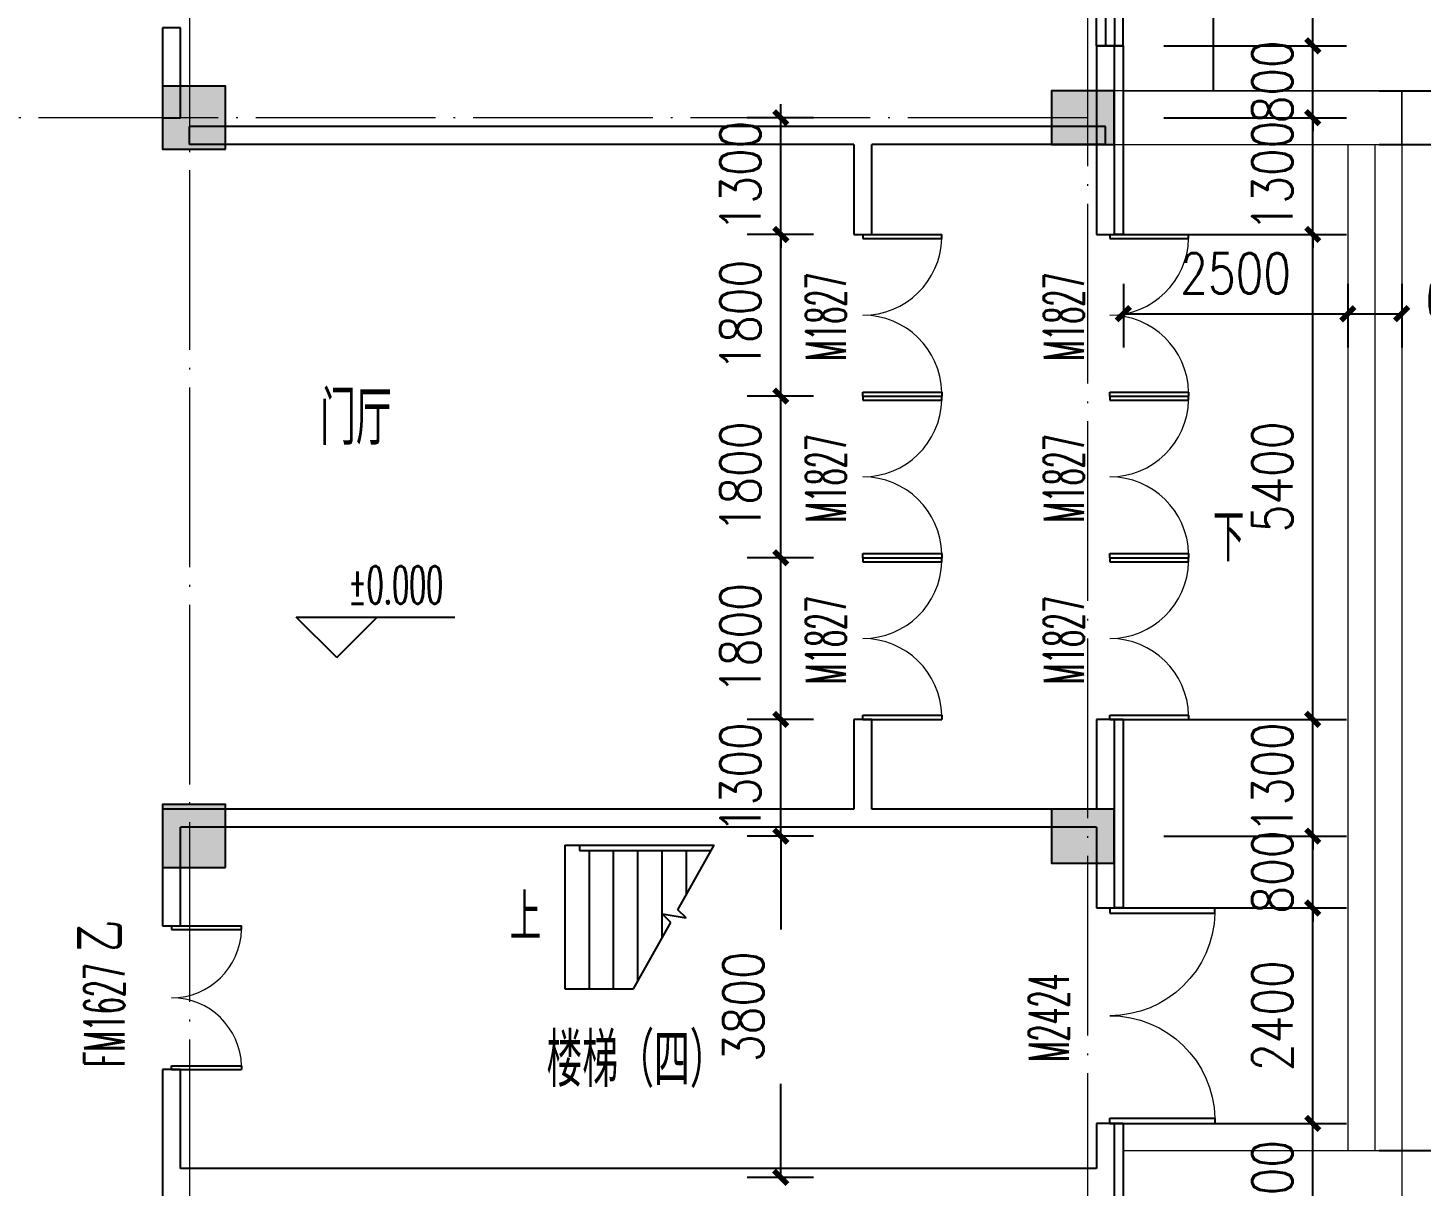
# Model space of a CAD drawing. Extents: x 1417642 to 3570900, y 124798 to 1191112.
# Drawn here: x 1455679 to 1471196, y 699635 to 712533 of the extents above; entities that cross this region are included whole.
import ezdxf

# ---------------------------------------------------------------- set-up
doc = ezdxf.new("R2010")
doc.units = 0
doc.header["$LTSCALE"] = 1000
doc.header["$MEASUREMENT"] = 0
doc.linetypes.add('DOTE', pattern=[2.42, 2, -0.2, 0.02, -0.2])
doc.layers.get('0').update_dxf_attribs({"linetype": 'CONTINUOUS'})
doc.layers.get('Defpoints').update_dxf_attribs({"linetype": 'CONTINUOUS'})
for name, color, linetype in [('colu', 2, 'CONTINUOUS'), ('DIM_ELEV', 3, 'CONTINUOUS'), ('DIM_SYMB', 3, 'CONTINUOUS'), ('DOTE', 1, 'DOTE'), ('PUB_DIM', 3, 'CONTINUOUS'), ('PUB_TEXT', 40, 'CONTINUOUS'), ('STAIR', 2, 'CONTINUOUS'), ('SURFACE', 6, 'CONTINUOUS'), ('tiaozheng', 20, 'CONTINUOUS'), ('WALL', 4, 'CONTINUOUS'), ('WINDOW', 2, 'CONTINUOUS'), ('WINDOW_TEXT', 7, 'CONTINUOUS'), ('屋面轮廓', 101, 'CONTINUOUS'), ('柱填充', 8, 'CONTINUOUS')]:
    doc.layers.add(name, color=color, linetype=linetype)
doc.styles.add('_TCH_DIM', font='ROMANS', dxfattribs={"width": 0.7, "bigfont": 'Z'})
doc.styles.add('_TCH_WINDOW', font='ROMANS.shx', dxfattribs={"width": 0.7, "height": 400, "bigfont": 'Z.shx'})
doc.styles.add('DIM_FONT', font='SIMPLEX.shx', dxfattribs={"width": 0.8})
doc.styles.add('Z', font='ROMANS', dxfattribs={"width": 0.7, "bigfont": 'Z'})
doc.dimstyles.new('DIMN150', dxfattribs={"dimscale": 1.5, "dimtxt": 300, "dimasz": 100, "dimexe": 250, "dimexo": 300, "dimgap": 150, "dimtad": 1, "dimdec": 0, "dimzin": 0, "dimdsep": 46, "dimtxsty": 'DIM_FONT', "dimblk": 'ARCHTICK', "dimcen": 0.09, "dimdle": 1.5, "dimclrt": 7, "dimazin": 2, "dimtfac": 1, "dimtdec": 0, "dimtix": 1, "dimtmove": 2, "dimatfit": 3, "dimldrblk": 'ARCHTICK', "dimfxl": 1, "dimtolj": 1, "dimtzin": 0, "dimarcsym": 0})

# ---------------------------------------------------------------- blocks, each defined once
blk = doc.blocks.new('e')
at = {"layer": '柱填充'}
h = blk.add_hatch(color=256, dxfattribs=at)
h.paths.add_polyline_path([(1540396, 673470), (1540396, 674070), (1539796, 674070), (1539796, 673470)])
h.paths.add_polyline_path([(1540396, 663470), (1540396, 664070), (1539796, 664070), (1539796, 663470)])
h.paths.add_polyline_path([(1540396, 659870), (1540396, 660470), (1539796, 660470), (1539796, 659870)])
h.paths.add_polyline_path([(1540396, 651870), (1540396, 652470), (1539796, 652470), (1539796, 651870)])
h.paths.add_polyline_path([(1540396, 643870), (1540396, 644470), (1539796, 644470), (1539796, 643870)])
h.paths.add_polyline_path([(1540396, 635870), (1540396, 636470), (1539796, 636470), (1539796, 635870)])
h.paths.add_polyline_path([(1540396, 627870), (1540396, 628470), (1539796, 628470), (1539796, 627870)])
h.paths.add_polyline_path([(1540396, 619870), (1540396, 620470), (1539796, 620470), (1539796, 619870)])
h.paths.add_polyline_path([(1540396, 611870), (1540396, 612470), (1539796, 612470), (1539796, 611870)])
h.paths.add_polyline_path([(1540396, 603870), (1540396, 604470), (1539796, 604470), (1539796, 603870)])
h.paths.add_polyline_path([(1540396, 595870), (1540396, 596470), (1539796, 596470), (1539796, 595870)])
h.paths.add_polyline_path([(1611246, 673470), (1611246, 674070), (1610646, 674070), (1610646, 673470)])
h.paths.add_polyline_path([(1602046, 673370), (1602046, 674070), (1601346, 674070), (1601346, 673370)])
h.paths.add_polyline_path([(1594046, 673370), (1594046, 674070), (1593346, 674070), (1593346, 673370)])
h.paths.add_polyline_path([(1586046, 673370), (1586046, 674070), (1585346, 674070), (1585346, 673370)])
h.paths.add_polyline_path([(1578046, 673370), (1578046, 674070), (1577346, 674070), (1577346, 673370)])
h.paths.add_polyline_path([(1568046, 673370), (1568046, 674070), (1567346, 674070), (1567346, 673370)])
h.paths.add_polyline_path([(1558096, 673370), (1558096, 674070), (1557396, 674070), (1557396, 673370)])
h.paths.add_polyline_path([(1554396, 673370), (1554396, 674070), (1553696, 674070), (1553696, 673370)])
h.paths.add_polyline_path([(1544496, 673370), (1544496, 674070), (1543796, 674070), (1543796, 673370)])
h.paths.add_polyline_path([(1611246, 664070), (1610546, 664070), (1610546, 663470), (1611246, 663470)])
h.paths.add_polyline_path([(1602096, 663470), (1602096, 664270), (1601296, 664270), (1601296, 663470)])
h.paths.add_polyline_path([(1594096, 663470), (1594096, 664270), (1593296, 664270), (1593296, 663470)])
h.paths.add_polyline_path([(1586096, 663470), (1586096, 664270), (1585296, 664270), (1585296, 663470)])
h.paths.add_polyline_path([(1578096, 663470), (1578096, 664270), (1577296, 664270), (1577296, 663470)])
h.paths.add_polyline_path([(1568096, 663470), (1568096, 664270), (1567296, 664270), (1567296, 663470)])
h.paths.add_polyline_path([(1558096, 663470), (1558096, 664170), (1557396, 664170), (1557396, 663470)])
h.paths.add_polyline_path([(1554396, 663470), (1554396, 664170), (1553696, 664170), (1553696, 663470)])
h.paths.add_polyline_path([(1544496, 663470), (1544496, 664170), (1543796, 664170), (1543796, 663470)])
h.paths.add_polyline_path([(1611246, 660470), (1610546, 660470), (1610546, 659870), (1611246, 659870)])
h.paths.add_polyline_path([(1602046, 659770), (1602046, 660470), (1601346, 660470), (1601346, 659770)])
h.paths.add_polyline_path([(1594046, 659770), (1594046, 660470), (1593346, 660470), (1593346, 659770)])
h.paths.add_polyline_path([(1586046, 659770), (1586046, 660470), (1585346, 660470), (1585346, 659770)])
h.paths.add_polyline_path([(1578046, 659770), (1578046, 660470), (1577346, 660470), (1577346, 659770)])
h.paths.add_polyline_path([(1568046, 659770), (1568046, 660470), (1567346, 660470), (1567346, 659770)])
h.paths.add_polyline_path([(1557996, 659870), (1557996, 660470), (1557396, 660470), (1557396, 659870)])
h.paths.add_polyline_path([(1554396, 659870), (1554396, 660470), (1553796, 660470), (1553796, 659870)])
h.paths.add_polyline_path([(1544496, 659770), (1544496, 660470), (1543796, 660470), (1543796, 659770)])
h.paths.add_polyline_path([(1611246, 651870), (1611246, 652470), (1610646, 652470), (1610646, 651870)])
h.paths.add_polyline_path([(1601996, 651870), (1601996, 652470), (1601396, 652470), (1601396, 651870)])
h.paths.add_polyline_path([(1593996, 651870), (1593996, 652470), (1593396, 652470), (1593396, 651870)])
h.paths.add_polyline_path([(1585996, 651870), (1585996, 652470), (1585396, 652470), (1585396, 651870)])
h.paths.add_polyline_path([(1577996, 651870), (1577996, 652470), (1577396, 652470), (1577396, 651870)])
h.paths.add_polyline_path([(1567996, 651820), (1567996, 652520), (1567296, 652520), (1567296, 651820)])
h.paths.add_polyline_path([(1558096, 651820), (1558096, 652520), (1557396, 652520), (1557396, 651820)])
h.paths.add_polyline_path([(1554396, 651820), (1554396, 652520), (1553696, 652520), (1553696, 651820)])
h.paths.add_polyline_path([(1544496, 652470), (1543796, 652470), (1543796, 651870), (1544496, 651870)])
h.paths.add_polyline_path([(1567996, 644470), (1567296, 644470), (1567296, 643870), (1567996, 643870)])
h.paths.add_polyline_path([(1558096, 643820), (1558096, 644520), (1557396, 644520), (1557396, 643820)])
h.paths.add_polyline_path([(1554396, 643820), (1554396, 644520), (1553696, 644520), (1553696, 643820)])
h.paths.add_polyline_path([(1544496, 644470), (1543796, 644470), (1543796, 643870), (1544496, 643870)])
h.paths.add_polyline_path([(1567996, 636470), (1567296, 636470), (1567296, 635870), (1567996, 635870)])
h.paths.add_polyline_path([(1558096, 635820), (1558096, 636520), (1557396, 636520), (1557396, 635820)])
h.paths.add_polyline_path([(1554396, 635820), (1554396, 636520), (1553696, 636520), (1553696, 635820)])
h.paths.add_polyline_path([(1544496, 636470), (1543796, 636470), (1543796, 635870), (1544496, 635870)])
h.paths.add_polyline_path([(1567996, 628470), (1567296, 628470), (1567296, 627870), (1567996, 627870)])
h.paths.add_polyline_path([(1558096, 627820), (1558096, 628520), (1557396, 628520), (1557396, 627820)])
h.paths.add_polyline_path([(1554396, 627820), (1554396, 628520), (1553696, 628520), (1553696, 627820)])
h.paths.add_polyline_path([(1544496, 628470), (1543796, 628470), (1543796, 627870), (1544496, 627870)])
h.paths.add_polyline_path([(1567996, 620470), (1567296, 620470), (1567296, 619870), (1567996, 619870)])
h.paths.add_polyline_path([(1558096, 619820), (1558096, 620520), (1557396, 620520), (1557396, 619820)])
h.paths.add_polyline_path([(1554396, 619820), (1554396, 620520), (1553696, 620520), (1553696, 619820)])
h.paths.add_polyline_path([(1544496, 620470), (1543796, 620470), (1543796, 619870), (1544496, 619870)])
h.paths.add_polyline_path([(1567996, 612470), (1567296, 612470), (1567296, 611870), (1567996, 611870)])
h.paths.add_polyline_path([(1558096, 611820), (1558096, 612520), (1557396, 612520), (1557396, 611820)])
h.paths.add_polyline_path([(1554396, 611820), (1554396, 612520), (1553696, 612520), (1553696, 611820)])
h.paths.add_polyline_path([(1544496, 612470), (1543796, 612470), (1543796, 611870), (1544496, 611870)])
h.paths.add_polyline_path([(1567996, 604470), (1567296, 604470), (1567296, 603870), (1567996, 603870)])
h.paths.add_polyline_path([(1558096, 603820), (1558096, 604520), (1557396, 604520), (1557396, 603820)])
h.paths.add_polyline_path([(1554396, 603820), (1554396, 604520), (1553696, 604520), (1553696, 603820)])
h.paths.add_polyline_path([(1544496, 604470), (1543796, 604470), (1543796, 603870), (1544496, 603870)])
h.paths.add_polyline_path([(1567996, 595870), (1567996, 596470), (1567396, 596470), (1567396, 595870)])
h.paths.add_polyline_path([(1557996, 595870), (1557996, 596470), (1557396, 596470), (1557396, 595870)])
h.paths.add_polyline_path([(1554396, 595870), (1554396, 596470), (1553796, 596470), (1553796, 595870)])
h.paths.add_polyline_path([(1544396, 595870), (1544396, 596470), (1543796, 596470), (1543796, 595870)])
at = {"layer": 'colu'}
for points in [[(1558096, 635820), (1558096, 636520), (1557396, 636520), (1557396, 635820)], [(1567996, 636470), (1567296, 636470), (1567296, 635870), (1567996, 635870)], [(1558096, 627820), (1558096, 628520), (1557396, 628520), (1557396, 627820)], [(1567996, 628470), (1567296, 628470), (1567296, 627870), (1567996, 627870)]]:
    blk.add_lwpolyline(points, close=True, dxfattribs=at)
blk = doc.blocks.new('_ArchTick')
at = {"color": 0, "linetype": 'ByBlock', "const_width": 0.4}
blk.add_lwpolyline([(-0.5, -0.5), (0.5, 0.5)], dxfattribs=at)
blk = doc.blocks.new('*D3541')
at = {"layer": 'Defpoints', "color": 0}
for p in [(1464064, 703533), (1464879, 703533), (1464879, 699733)]:
    blk.add_point(p, dxfattribs=at)
at = {"layer": 'PUB_DIM', "color": 0, "lineweight": -2}
for p, q in [((1464429, 703533), (1463689, 703533)), ((1464064, 703535), (1464064, 702493)), ((1464064, 699731), (1464064, 700774)), ((1464429, 699733), (1463689, 699733))]:
    blk.add_line(p, q, dxfattribs=at)
at = {"layer": 'PUB_DIM', "color": 0, "lineweight": -2, "xscale": 150, "yscale": 150, "zscale": 150}
for p, rotation in [((1464064, 703533), 90), ((1464064, 699733), 270)]:
    blk.add_blockref('_ArchTick', p, dxfattribs=dict(at, rotation=rotation))
at = {"layer": 'PUB_DIM', "color": 7, "insert": (1463647, 701633), "char_height": 450, "attachment_point": 5, "rotation": 90, "style": 'DIM_FONT'}
blk.add_mtext('\\A1;3800', dxfattribs=at)
blk = doc.blocks.new('*D3542')
at = {"layer": 'Defpoints', "color": 0}
for p in [(1464064, 704833), (1464879, 704833), (1464879, 703533)]:
    blk.add_point(p, dxfattribs=at)
at = {"layer": 'PUB_DIM', "color": 0, "lineweight": -2}
for p, q in [((1464064, 704833), (1464064, 704983)), ((1464429, 704833), (1463689, 704833)), ((1464064, 703533), (1464064, 704833)), ((1464429, 703533), (1463689, 703533)), ((1464064, 703533), (1464064, 703383))]:
    blk.add_line(p, q, dxfattribs=at)
at = {"layer": 'PUB_DIM', "color": 0, "lineweight": -2, "xscale": 150, "yscale": 150, "zscale": 150}
for p, rotation in [((1464064, 704833), 270), ((1464064, 703533), 90)]:
    blk.add_blockref('_ArchTick', p, dxfattribs=dict(at, rotation=rotation))
at = {"layer": 'PUB_DIM', "color": 7, "insert": (1463614, 704183), "char_height": 450, "attachment_point": 5, "rotation": 90, "style": 'DIM_FONT'}
blk.add_mtext('\\A1;1300', dxfattribs=at)
blk = doc.blocks.new('*D3543')
at = {"layer": 'Defpoints', "color": 0}
for p in [(1464064, 706633), (1464879, 706633), (1464879, 704833)]:
    blk.add_point(p, dxfattribs=at)
at = {"layer": 'PUB_DIM', "color": 0, "lineweight": -2}
for p, q in [((1464429, 706633), (1463689, 706633)), ((1464064, 704831), (1464064, 706635)), ((1464429, 704833), (1463689, 704833))]:
    blk.add_line(p, q, dxfattribs=at)
at = {"layer": 'PUB_DIM', "color": 0, "lineweight": -2, "xscale": 150, "yscale": 150, "zscale": 150}
for p, rotation in [((1464064, 706633), 90), ((1464064, 704833), 270)]:
    blk.add_blockref('_ArchTick', p, dxfattribs=dict(at, rotation=rotation))
at = {"layer": 'PUB_DIM', "color": 7, "insert": (1463614, 705733), "char_height": 450, "attachment_point": 5, "rotation": 90, "style": 'DIM_FONT'}
blk.add_mtext('\\A1;1800', dxfattribs=at)
blk = doc.blocks.new('*D3544')
at = {"layer": 'Defpoints', "color": 0}
for p in [(1464064, 708433), (1464879, 708433), (1464879, 706633)]:
    blk.add_point(p, dxfattribs=at)
at = {"layer": 'PUB_DIM', "color": 0, "lineweight": -2}
for p, q in [((1464429, 708433), (1463689, 708433)), ((1464064, 706631), (1464064, 708435)), ((1464429, 706633), (1463689, 706633))]:
    blk.add_line(p, q, dxfattribs=at)
at = {"layer": 'PUB_DIM', "color": 0, "lineweight": -2, "xscale": 150, "yscale": 150, "zscale": 150}
for p, rotation in [((1464064, 708433), 90), ((1464064, 706633), 270)]:
    blk.add_blockref('_ArchTick', p, dxfattribs=dict(at, rotation=rotation))
at = {"layer": 'PUB_DIM', "color": 7, "insert": (1463614, 707533), "char_height": 450, "attachment_point": 5, "rotation": 90, "style": 'DIM_FONT'}
blk.add_mtext('\\A1;1800', dxfattribs=at)
blk = doc.blocks.new('*D3545')
at = {"layer": 'Defpoints', "color": 0}
for p in [(1464064, 710233), (1464879, 710233), (1464879, 708433)]:
    blk.add_point(p, dxfattribs=at)
at = {"layer": 'PUB_DIM', "color": 0, "lineweight": -2}
for p, q in [((1464429, 710233), (1463689, 710233)), ((1464064, 708431), (1464064, 710235)), ((1464429, 708433), (1463689, 708433))]:
    blk.add_line(p, q, dxfattribs=at)
at = {"layer": 'PUB_DIM', "color": 0, "lineweight": -2, "xscale": 150, "yscale": 150, "zscale": 150}
for p, rotation in [((1464064, 710233), 90), ((1464064, 708433), 270)]:
    blk.add_blockref('_ArchTick', p, dxfattribs=dict(at, rotation=rotation))
at = {"layer": 'PUB_DIM', "color": 7, "insert": (1463614, 709333), "char_height": 450, "attachment_point": 5, "rotation": 90, "style": 'DIM_FONT'}
blk.add_mtext('\\A1;1800', dxfattribs=at)
blk = doc.blocks.new('*D3546')
at = {"layer": 'Defpoints', "color": 0}
for p in [(1464064, 711533), (1464879, 711533), (1464879, 710233)]:
    blk.add_point(p, dxfattribs=at)
at = {"layer": 'PUB_DIM', "color": 0, "lineweight": -2}
for p, q in [((1464064, 711533), (1464064, 711683)), ((1464429, 711533), (1463689, 711533)), ((1464064, 710233), (1464064, 711533)), ((1464429, 710233), (1463689, 710233)), ((1464064, 710233), (1464064, 710083))]:
    blk.add_line(p, q, dxfattribs=at)
at = {"layer": 'PUB_DIM', "color": 0, "lineweight": -2, "xscale": 150, "yscale": 150, "zscale": 150}
for p, rotation in [((1464064, 711533), 270), ((1464064, 710233), 90)]:
    blk.add_blockref('_ArchTick', p, dxfattribs=dict(at, rotation=rotation))
at = {"layer": 'PUB_DIM', "color": 7, "insert": (1463614, 710883), "char_height": 450, "attachment_point": 5, "rotation": 90, "style": 'DIM_FONT'}
blk.add_mtext('\\A1;1300', dxfattribs=at)
blk = doc.blocks.new('*D3609')
at = {"layer": 'Defpoints', "color": 0}
for p in [(1470279, 711833), (1472816, 711833), (1470279, 711233)]:
    blk.add_point(p, dxfattribs=at)
at = {"layer": 'PUB_DIM', "color": 0, "lineweight": -2}
for p, q in [((1470729, 711833), (1473191, 711833)), ((1472816, 711231), (1472816, 711835)), ((1470729, 711233), (1473191, 711233))]:
    blk.add_line(p, q, dxfattribs=at)
at = {"layer": 'PUB_DIM', "color": 0, "lineweight": -2, "xscale": 150, "yscale": 150, "zscale": 150}
for p, rotation in [((1472816, 711833), 90), ((1472816, 711233), 270)]:
    blk.add_blockref('_ArchTick', p, dxfattribs=dict(at, rotation=rotation))
at = {"layer": 'PUB_DIM', "color": 7, "insert": (1472465, 711548), "char_height": 450, "attachment_point": 5, "rotation": 90, "style": 'DIM_FONT'}
blk.add_mtext('\\A1;600', dxfattribs=at)
blk = doc.blocks.new('*D3610')
at = {"layer": 'Defpoints', "color": 0}
for p in [(1470279, 711233), (1472816, 711233), (1470279, 700033)]:
    blk.add_point(p, dxfattribs=at)
at = {"layer": 'PUB_DIM', "color": 0, "lineweight": -2}
for p, q in [((1470729, 711233), (1473191, 711233)), ((1472816, 700031), (1472816, 711235)), ((1470729, 700033), (1473191, 700033))]:
    blk.add_line(p, q, dxfattribs=at)
at = {"layer": 'PUB_DIM', "color": 0, "lineweight": -2, "xscale": 150, "yscale": 150, "zscale": 150}
for p, rotation in [((1472816, 711233), 90), ((1472816, 700033), 270)]:
    blk.add_blockref('_ArchTick', p, dxfattribs=dict(at, rotation=rotation))
at = {"layer": 'PUB_DIM', "color": 7, "insert": (1472366, 705633), "char_height": 450, "attachment_point": 5, "rotation": 90, "style": 'DIM_FONT'}
blk.add_mtext('\\A1;11200', dxfattribs=at)
blk = doc.blocks.new('*D3611')
at = {"layer": 'Defpoints', "color": 0}
for p in [(1470279, 700033), (1472816, 700033), (1470279, 699433)]:
    blk.add_point(p, dxfattribs=at)
at = {"layer": 'PUB_DIM', "color": 0, "lineweight": -2}
for p, q in [((1470729, 700033), (1473191, 700033)), ((1472816, 699431), (1472816, 700035)), ((1470729, 699433), (1473191, 699433))]:
    blk.add_line(p, q, dxfattribs=at)
at = {"layer": 'PUB_DIM', "color": 0, "lineweight": -2, "xscale": 150, "yscale": 150, "zscale": 150}
for p, rotation in [((1472816, 700033), 90), ((1472816, 699433), 270)]:
    blk.add_blockref('_ArchTick', p, dxfattribs=dict(at, rotation=rotation))
at = {"layer": 'PUB_DIM', "color": 7, "insert": (1472410, 699714), "char_height": 450, "attachment_point": 5, "rotation": 90, "style": 'DIM_FONT'}
blk.add_mtext('\\A1;600', dxfattribs=at)
blk = doc.blocks.new('*D3612')
at = {"layer": 'Defpoints', "color": 0}
for p in [(1470379, 710133), (1470979, 710133), (1470979, 709350)]:
    blk.add_point(p, dxfattribs=at)
at = {"layer": 'PUB_DIM', "color": 0, "lineweight": -2}
for p, q in [((1470379, 709683), (1470379, 708975)), ((1470979, 709683), (1470979, 708975)), ((1470377, 709350), (1470981, 709350))]:
    blk.add_line(p, q, dxfattribs=at)
at = {"layer": 'PUB_DIM', "color": 0, "lineweight": -2, "xscale": 150, "yscale": 150, "zscale": 150, "rotation": 180}
blk.add_blockref('_ArchTick', (1470379, 709350), dxfattribs=at)
at = {"layer": 'PUB_DIM', "color": 0, "lineweight": -2, "xscale": 150, "yscale": 150, "zscale": 150}
blk.add_blockref('_ArchTick', (1470979, 709350), dxfattribs=at)
at = {"layer": 'PUB_DIM', "color": 7, "insert": (1471693, 709514), "char_height": 450, "attachment_point": 5, "style": 'DIM_FONT'}
blk.add_mtext('\\A1;600', dxfattribs=at)
blk = doc.blocks.new('*D3613')
at = {"layer": 'Defpoints', "color": 0}
for p in [(1467879, 710133), (1470379, 710133), (1470379, 709350)]:
    blk.add_point(p, dxfattribs=at)
at = {"layer": 'PUB_DIM', "color": 0, "lineweight": -2}
for p, q in [((1467879, 709683), (1467879, 708975)), ((1470379, 709683), (1470379, 708975)), ((1467877, 709350), (1470381, 709350))]:
    blk.add_line(p, q, dxfattribs=at)
at = {"layer": 'PUB_DIM', "color": 0, "lineweight": -2, "xscale": 150, "yscale": 150, "zscale": 150, "rotation": 180}
blk.add_blockref('_ArchTick', (1467879, 709350), dxfattribs=at)
at = {"layer": 'PUB_DIM', "color": 0, "lineweight": -2, "xscale": 150, "yscale": 150, "zscale": 150}
blk.add_blockref('_ArchTick', (1470379, 709350), dxfattribs=at)
at = {"layer": 'PUB_DIM', "color": 7, "insert": (1469129, 709800), "char_height": 450, "attachment_point": 5, "style": 'DIM_FONT'}
blk.add_mtext('\\A1;2500', dxfattribs=at)
blk = doc.blocks.new('*D3662')
at = {"layer": 'Defpoints', "color": 0}
for p in [(1467879, 700333), (1469988, 700333), (1467879, 698733)]:
    blk.add_point(p, dxfattribs=at)
at = {"layer": 'PUB_DIM', "color": 0, "lineweight": -2}
for p, q in [((1469988, 700333), (1469988, 700483)), ((1468329, 700333), (1470363, 700333)), ((1469988, 698733), (1469988, 700333)), ((1468329, 698733), (1470363, 698733)), ((1469988, 698733), (1469988, 698583))]:
    blk.add_line(p, q, dxfattribs=at)
at = {"layer": 'PUB_DIM', "color": 0, "lineweight": -2, "xscale": 150, "yscale": 150, "zscale": 150}
for p, rotation in [((1469988, 700333), 270), ((1469988, 698733), 90)]:
    blk.add_blockref('_ArchTick', p, dxfattribs=dict(at, rotation=rotation))
at = {"layer": 'PUB_DIM', "color": 7, "insert": (1469538, 699533), "char_height": 450, "attachment_point": 5, "rotation": 90, "style": 'DIM_FONT'}
blk.add_mtext('\\A1;1600', dxfattribs=at)
blk = doc.blocks.new('*D3663')
at = {"layer": 'Defpoints', "color": 0}
for p in [(1467879, 702733), (1469988, 702733), (1467879, 700333)]:
    blk.add_point(p, dxfattribs=at)
at = {"layer": 'PUB_DIM', "color": 0, "lineweight": -2}
for p, q in [((1468329, 702733), (1470363, 702733)), ((1469988, 700331), (1469988, 702735)), ((1468329, 700333), (1470363, 700333))]:
    blk.add_line(p, q, dxfattribs=at)
at = {"layer": 'PUB_DIM', "color": 0, "lineweight": -2, "xscale": 150, "yscale": 150, "zscale": 150}
for p, rotation in [((1469988, 702733), 90), ((1469988, 700333), 270)]:
    blk.add_blockref('_ArchTick', p, dxfattribs=dict(at, rotation=rotation))
at = {"layer": 'PUB_DIM', "color": 7, "insert": (1469538, 701533), "char_height": 450, "attachment_point": 5, "rotation": 90, "style": 'DIM_FONT'}
blk.add_mtext('\\A1;2400', dxfattribs=at)
blk = doc.blocks.new('*D3664')
at = {"layer": 'Defpoints', "color": 0}
for p in [(1467879, 703533), (1469988, 703533), (1467879, 702733)]:
    blk.add_point(p, dxfattribs=at)
at = {"layer": 'PUB_DIM', "color": 0, "lineweight": -2}
for p, q in [((1469988, 703533), (1469988, 703683)), ((1468329, 703533), (1470363, 703533)), ((1469988, 702733), (1469988, 703533)), ((1468329, 702733), (1470363, 702733)), ((1469988, 702733), (1469988, 702583))]:
    blk.add_line(p, q, dxfattribs=at)
at = {"layer": 'PUB_DIM', "color": 0, "lineweight": -2, "xscale": 150, "yscale": 150, "zscale": 150}
for p, rotation in [((1469988, 703533), 270), ((1469988, 702733), 90)]:
    blk.add_blockref('_ArchTick', p, dxfattribs=dict(at, rotation=rotation))
at = {"layer": 'PUB_DIM', "color": 7, "insert": (1469538, 703133), "char_height": 450, "attachment_point": 5, "rotation": 90, "style": 'DIM_FONT'}
blk.add_mtext('\\A1;800', dxfattribs=at)
blk = doc.blocks.new('*D3665')
at = {"layer": 'Defpoints', "color": 0}
for p in [(1467879, 704833), (1469988, 704833), (1467879, 703533)]:
    blk.add_point(p, dxfattribs=at)
at = {"layer": 'PUB_DIM', "color": 0, "lineweight": -2}
for p, q in [((1469988, 704833), (1469988, 704983)), ((1468329, 704833), (1470363, 704833)), ((1469988, 703533), (1469988, 704833)), ((1468329, 703533), (1470363, 703533)), ((1469988, 703533), (1469988, 703383))]:
    blk.add_line(p, q, dxfattribs=at)
at = {"layer": 'PUB_DIM', "color": 0, "lineweight": -2, "xscale": 150, "yscale": 150, "zscale": 150}
for p, rotation in [((1469988, 704833), 270), ((1469988, 703533), 90)]:
    blk.add_blockref('_ArchTick', p, dxfattribs=dict(at, rotation=rotation))
at = {"layer": 'PUB_DIM', "color": 7, "insert": (1469538, 704183), "char_height": 450, "attachment_point": 5, "rotation": 90, "style": 'DIM_FONT'}
blk.add_mtext('\\A1;1300', dxfattribs=at)
blk = doc.blocks.new('*D3666')
at = {"layer": 'Defpoints', "color": 0}
for p in [(1467879, 710233), (1469988, 710233), (1467879, 704833)]:
    blk.add_point(p, dxfattribs=at)
at = {"layer": 'PUB_DIM', "color": 0, "lineweight": -2}
for p, q in [((1468329, 710233), (1470363, 710233)), ((1469988, 704831), (1469988, 710235)), ((1468329, 704833), (1470363, 704833))]:
    blk.add_line(p, q, dxfattribs=at)
at = {"layer": 'PUB_DIM', "color": 0, "lineweight": -2, "xscale": 150, "yscale": 150, "zscale": 150}
for p, rotation in [((1469988, 710233), 90), ((1469988, 704833), 270)]:
    blk.add_blockref('_ArchTick', p, dxfattribs=dict(at, rotation=rotation))
at = {"layer": 'PUB_DIM', "color": 7, "insert": (1469538, 707533), "char_height": 450, "attachment_point": 5, "rotation": 90, "style": 'DIM_FONT'}
blk.add_mtext('\\A1;5400', dxfattribs=at)
blk = doc.blocks.new('*D3667')
at = {"layer": 'Defpoints', "color": 0}
for p in [(1467879, 711533), (1469988, 711533), (1467879, 710233)]:
    blk.add_point(p, dxfattribs=at)
at = {"layer": 'PUB_DIM', "color": 0, "lineweight": -2}
for p, q in [((1469988, 711533), (1469988, 711683)), ((1468329, 711533), (1470363, 711533)), ((1469988, 710233), (1469988, 711533)), ((1468329, 710233), (1470363, 710233)), ((1469988, 710233), (1469988, 710083))]:
    blk.add_line(p, q, dxfattribs=at)
at = {"layer": 'PUB_DIM', "color": 0, "lineweight": -2, "xscale": 150, "yscale": 150, "zscale": 150}
for p, rotation in [((1469988, 711533), 270), ((1469988, 710233), 90)]:
    blk.add_blockref('_ArchTick', p, dxfattribs=dict(at, rotation=rotation))
at = {"layer": 'PUB_DIM', "color": 7, "insert": (1469538, 710883), "char_height": 450, "attachment_point": 5, "rotation": 90, "style": 'DIM_FONT'}
blk.add_mtext('\\A1;1300', dxfattribs=at)
blk = doc.blocks.new('*D3668')
at = {"layer": 'Defpoints', "color": 0}
for p in [(1467879, 712333), (1469988, 712333), (1467879, 711533)]:
    blk.add_point(p, dxfattribs=at)
at = {"layer": 'PUB_DIM', "color": 0, "lineweight": -2}
for p, q in [((1469988, 712333), (1469988, 712483)), ((1468329, 712333), (1470363, 712333)), ((1469988, 711533), (1469988, 712333)), ((1468329, 711533), (1470363, 711533)), ((1469988, 711533), (1469988, 711383))]:
    blk.add_line(p, q, dxfattribs=at)
at = {"layer": 'PUB_DIM', "color": 0, "lineweight": -2, "xscale": 150, "yscale": 150, "zscale": 150}
for p, rotation in [((1469988, 712333), 270), ((1469988, 711533), 90)]:
    blk.add_blockref('_ArchTick', p, dxfattribs=dict(at, rotation=rotation))
at = {"layer": 'PUB_DIM', "color": 7, "insert": (1469538, 711933), "char_height": 450, "attachment_point": 5, "rotation": 90, "style": 'DIM_FONT'}
blk.add_mtext('\\A1;800', dxfattribs=at)
blk = doc.blocks.new('*D3669')
at = {"layer": 'Defpoints', "color": 0}
for p in [(1467879, 714733), (1469988, 714733), (1467879, 712333)]:
    blk.add_point(p, dxfattribs=at)
at = {"layer": 'PUB_DIM', "color": 0, "lineweight": -2}
for p, q in [((1468329, 714733), (1470363, 714733)), ((1469988, 712331), (1469988, 714735)), ((1468329, 712333), (1470363, 712333))]:
    blk.add_line(p, q, dxfattribs=at)
at = {"layer": 'PUB_DIM', "color": 0, "lineweight": -2, "xscale": 150, "yscale": 150, "zscale": 150}
for p, rotation in [((1469988, 714733), 90), ((1469988, 712333), 270)]:
    blk.add_blockref('_ArchTick', p, dxfattribs=dict(at, rotation=rotation))
at = {"layer": 'PUB_DIM', "color": 7, "insert": (1469538, 713533), "char_height": 450, "attachment_point": 5, "rotation": 90, "style": 'DIM_FONT'}
blk.add_mtext('\\A1;2400', dxfattribs=at)
blk = doc.blocks.new('$DorLib2D$00000002')
for p, q in [((-0.5, 0), (-0.5, 0.4875)), ((-0.475, 0.4875), (-0.5, 0.4875)), ((-0.475, 0), (-0.475, 0.4875)), ((0.475, 0), (0.475, 0.4875)), ((0.475, 0.4875), (0.5, 0.4875)), ((0.5, 0), (0.5, 0.4875)), ((-0.5, 0), (-0.475, 0)), ((0.5, 0), (0.475, 0))]:
    blk.add_line(p, q)
at = {"lineweight": 13}
for centre, start, end in [((-0.4875, 0), 0, 88.53072), ((0.4875, 0), 91.46928, 180)]:
    blk.add_arc(centre, 0.4875, start, end, dxfattribs=at)
blk = doc.blocks.new('$TCHSYS$WIN2D')
for p, q in [((-0.5, 0.5), (0.5, 0.5)), ((-0.5, 0.5), (-0.5, -0.5)), ((0.5, 0.5), (0.5, -0.5)), ((0.5, 0.1667), (-0.5, 0.1667)), ((0.5, -0.1667), (-0.5, -0.1667)), ((-0.5, -0.5), (0.5, -0.5))]:
    blk.add_line(p, q)

msp = doc.modelspace()

# ---------------------------------------------------------------- linework, layer by layer
at = {"lineweight": 0}
msp.add_line((1470278.8, 711833.2, 0), (1467878.8, 711833.2, 0), dxfattribs=at)
at = {"color": 6, "lineweight": 0}
msp.add_line((1470278.8, 711833.2, 0), (1467878.8, 711833.2, 0), dxfattribs=at)
at = {"layer": 'DIM_ELEV'}
for p, q in [((1459118.5, 705520.5), (1458668.5, 705970.5)), ((1458668.5, 705970.5), (1460434.6, 705970.5)), ((1459118.5, 705520.5), (1459568.5, 705970.5))]:
    msp.add_line(p, q, dxfattribs=at)
at = {"layer": 'DIM_SYMB'}
for points in [[(1469391, 706834.6, 0, 0, 0), (1469391, 706834.6, 0, 0, 0), (1470916.5, 706834.6, 120, 0, 0), (1471366.5, 706834.6, 0, 0, 0)], [(1461523.8, 702633.2, 0, 0, 0), (1462288.8, 702633.2, 120, 0, 0), (1462738.8, 702633.2, 0, 0, 0)]]:
    msp.add_lwpolyline(points, format="xyseb", dxfattribs=at)
at = {"layer": 'DOTE', "lineweight": 0, "elevation": 0}
for points in [[(1457478.8, 754509.2), (1457478.8, 643548.7)], [(1467478.8, 754133.2), (1467478.8, 643548.7)], [(1467478.8, 711533.2), (1431709.3, 711533.2)]]:
    msp.add_lwpolyline(points, dxfattribs=at)
at = {"layer": 'STAIR', "lineweight": 0}
for p, q in [((1467878.8, 711833.2, 0), (1470278.8, 711833.2, 0)), ((1468578.8, 711833.2, 0), (1470978.8, 711833.2, 0)), ((1470978.8, 711833.2, 0), (1470978.8, 700033.2, 0)), ((1470978.8, 711833.2, 0), (1470978.8, 699433.2, 0)), ((1467878.8, 711233.2, 0), (1469678.8, 711233.2, 0)), ((1470378.8, 711233.2, 0), (1470378.8, 700033.2, 0))]:
    msp.add_line(p, q, dxfattribs=at)
at = {"layer": 'STAIR'}
for p, q in [((1461658.8, 703433.2), (1461823.8, 703433.2)), ((1461658.8, 703433.2), (1461658.8, 701833.2)), ((1461823.8, 703433.2), (1463323.4, 703433.2)), ((1461823.8, 703433.2), (1463323.4, 703433.2)), ((1461823.8, 703433.2), (1461823.8, 703373.2)), ((1461823.8, 703373.2), (1463289.7, 703373.2)), ((1461928.8, 703373.2), (1461928.8, 701833.2)), ((1462198.8, 703373.2), (1462198.8, 701833.2)), ((1462468.8, 703373.2), (1462468.8, 701912.5)), ((1462738.8, 703373.2), (1462738.8, 702393)), ((1462917.9, 702711.5), (1463323.4, 703433.2)), ((1463008.8, 703373.2), (1463008.8, 702873.4)), ((1463278.8, 703373.2), (1463278.8, 703353.9)), ((1462839.6, 702572.3), (1462743, 702666.6)), ((1462743, 702666.6), (1463008.5, 702623)), ((1463008.5, 702623), (1462917.9, 702711.5)), ((1462424.3, 701833.2), (1462839.6, 702572.3)), ((1461658.8, 701833.2), (1462424.3, 701833.2))]:
    msp.add_line(p, q, dxfattribs=at)
at = {"layer": 'STAIR', "lineweight": 0, "elevation": 0}
for points in [[(1470978.8, 711833.2), (1467778.8, 711833.2), (1467778.8, 711233.2), (1470978.8, 711233.2)], [(1467878.8, 700033.2), (1470978.8, 700033.2), (1470978.8, 699433.2), (1467878.8, 699433.2)]]:
    msp.add_lwpolyline(points, close=True, dxfattribs=at)
msp.add_lwpolyline([(1470678.8, 711233.2), (1470678.8, 700033.2)], dxfattribs=at)
msp.add_lwpolyline([(1470678.8, 711233.2), (1470678.8, 700033.2)], dxfattribs=at)
at = {"layer": 'SURFACE'}
for p, q in [((1467878.8, 712333.2), (1467778.8, 712333.2)), ((1467878.8, 712333.2), (1467878.8, 710233.2)), ((1467878.8, 710233.2), (1467778.8, 710233.2)), ((1467878.8, 704833.2), (1467778.8, 704833.2)), ((1467878.8, 704833.2), (1467878.8, 703733.2)), ((1467878.8, 703733.2), (1467878.8, 702733.2)), ((1467878.8, 702733.2), (1467778.8, 702733.2)), ((1467878.8, 700333.2), (1467778.8, 700333.2)), ((1467878.8, 700333.2), (1467878.8, 699733.2)), ((1467878.8, 699733.2), (1467878.8, 698733.2))]:
    msp.add_line(p, q, dxfattribs=at)
at = {"layer": 'WALL'}
for p, q in [((1457378.8, 712533.2), (1457178.8, 712533.2)), ((1457178.8, 712533.2), (1457178.8, 711533.2)), ((1457378.8, 711533.2), (1457378.8, 712533.2)), ((1467578.8, 712333.2), (1467578.8, 710233.2)), ((1467778.8, 712333.2), (1467578.8, 712333.2)), ((1467778.8, 710233.2), (1467778.8, 712333.2)), ((1457178.8, 711533.2), (1457378.8, 711533.2)), ((1464978.8, 711433.2), (1457478.8, 711433.2)), ((1457478.8, 711233.2), (1457478.8, 711433.2)), ((1467678.8, 711433.2), (1464978.8, 711433.2)), ((1467678.8, 711233.2), (1467678.8, 711433.2)), ((1464878.8, 711233.2), (1457478.8, 711233.2)), ((1464878.8, 711233.2), (1464878.8, 710233.2)), ((1467678.8, 711233.2), (1465078.8, 711233.2)), ((1465078.8, 710233.2), (1465078.8, 711233.2)), ((1464878.8, 710233.2), (1465078.8, 710233.2)), ((1467578.8, 710233.2), (1467778.8, 710233.2)), ((1465078.8, 704833.2), (1464878.8, 704833.2)), ((1464878.8, 704833.2), (1464878.8, 703833.2)), ((1465078.8, 703833.2), (1465078.8, 704833.2)), ((1467778.8, 704833.2), (1467578.8, 704833.2)), ((1467578.8, 704833.2), (1467578.8, 703833.2)), ((1467778.8, 703733.2), (1467778.8, 704833.2)), ((1464878.8, 703833.2), (1457178.8, 703833.2)), ((1457178.8, 703833.2), (1457178.8, 702533.2)), ((1467578.8, 703833.2), (1465078.8, 703833.2)), ((1467778.8, 702733.2), (1467778.8, 703733.2)), ((1464978.8, 703633.2), (1457378.8, 703633.2)), ((1457378.8, 702533.2), (1457378.8, 703633.2)), ((1467578.8, 703633.2), (1464978.8, 703633.2)), ((1467578.8, 703633.2), (1467578.8, 702733.2)), ((1467578.8, 702733.2), (1467778.8, 702733.2)), ((1457178.8, 702533.2), (1457378.8, 702533.2)), ((1457378.8, 700933.2), (1457178.8, 700933.2)), ((1457178.8, 700933.2), (1457178.8, 699733.2)), ((1457378.8, 699833.2), (1457378.8, 700933.2)), ((1467778.8, 700333.2), (1467578.8, 700333.2)), ((1467578.8, 700333.2), (1467578.8, 699833.2)), ((1467778.8, 699733.2), (1467778.8, 700333.2)), ((1459378.8, 699833.2), (1457378.8, 699833.2)), ((1467578.8, 699833.2), (1459378.8, 699833.2)), ((1457178.8, 699733.2), (1457178.8, 699433.2)), ((1467778.8, 698733.2), (1467778.8, 699733.2))]:
    msp.add_line(p, q, dxfattribs=at)
at = {"layer": '屋面轮廓'}
msp.add_line((1468878.8, 724033.2, 0), (1468878.8, 711833.2, 0), dxfattribs=at)

# ---------------------------------------------------------------- block references
at = {"layer": 'tiaozheng', "color": 2}
msp.add_blockref('e', (-100217.4, 75363.3, 0), dxfattribs=at)
at = {"layer": 'WINDOW', "color": 2}
ref = msp.add_blockref('$TCHSYS$WIN2D', (1467728.8, 713533.2), dxfattribs=dict(at, xscale=-2400, yscale=-300, zscale=-2400, rotation=270.0000000000006))
ref.add_attrib('A', 'C2435', (1468602, 713034.5), dxfattribs={"layer": 'WINDOW_TEXT', "color": 2, "height": 446.25, "rotation": 90, "style": '_TCH_WINDOW', "width": 0.494118})
at = {"layer": 'WINDOW', "lineweight": 0}
ref = msp.add_blockref('$DorLib2D$00000002', (1464978.8, 709333.2), dxfattribs=dict(at, xscale=1800, yscale=1800, zscale=1800, rotation=270))
ref.add_attrib('A', 'M1827', (1464789.5, 708824), dxfattribs={"layer": 'WINDOW_TEXT', "lineweight": 0, "height": 446.25, "rotation": 90, "style": '_TCH_WINDOW', "width": 0.494118})
ref = msp.add_blockref('$DorLib2D$00000002', (1467728.8, 709333.2), dxfattribs=dict(at, xscale=1800, yscale=1800, zscale=1800, rotation=270.0000000000006))
ref.add_attrib('A', 'M1827', (1467439.5, 708824), dxfattribs={"layer": 'WINDOW_TEXT', "lineweight": 0, "height": 446.25, "rotation": 90, "style": '_TCH_WINDOW', "width": 0.494118})
ref = msp.add_blockref('$DorLib2D$00000002', (1464978.8, 707533.2), dxfattribs=dict(at, xscale=1800, yscale=1800, zscale=1800, rotation=270))
ref.add_attrib('A', 'M1827', (1464789.5, 707024), dxfattribs={"layer": 'WINDOW_TEXT', "lineweight": 0, "height": 446.25, "rotation": 90, "style": '_TCH_WINDOW', "width": 0.494118})
ref = msp.add_blockref('$DorLib2D$00000002', (1467728.8, 707533.2), dxfattribs=dict(at, xscale=1800, yscale=1800, zscale=1800, rotation=270.0000000000006))
ref.add_attrib('A', 'M1827', (1467439.5, 707024), dxfattribs={"layer": 'WINDOW_TEXT', "lineweight": 0, "height": 446.25, "rotation": 90, "style": '_TCH_WINDOW', "width": 0.494118})
ref = msp.add_blockref('$DorLib2D$00000002', (1464978.8, 705733.2), dxfattribs=dict(at, xscale=1800, yscale=1800, zscale=1800, rotation=270))
ref.add_attrib('A', 'M1827', (1464789.5, 705224), dxfattribs={"layer": 'WINDOW_TEXT', "lineweight": 0, "height": 446.25, "rotation": 90, "style": '_TCH_WINDOW', "width": 0.494118})
ref = msp.add_blockref('$DorLib2D$00000002', (1467728.8, 705733.2), dxfattribs=dict(at, xscale=1800, yscale=1800, zscale=1800, rotation=270.0000000000006))
ref.add_attrib('A', 'M1827', (1467439.5, 705224), dxfattribs={"layer": 'WINDOW_TEXT', "lineweight": 0, "height": 446.25, "rotation": 90, "style": '_TCH_WINDOW', "width": 0.494118})
at = {"layer": 'WINDOW', "color": 2}
ref = msp.add_blockref('$DorLib2D$00000002', (1467728.8, 701533.2), dxfattribs=dict(at, xscale=-2400, yscale=2400, zscale=-2400, rotation=269.9999999999966))
ref.add_attrib('A', 'M2424', (1467271.9, 701018.7), dxfattribs={"layer": 'WINDOW_TEXT', "color": 2, "height": 446.25, "rotation": 90, "style": '_TCH_WINDOW', "width": 0.494118})
at = {"layer": 'WINDOW', "lineweight": 0, "xscale": -1600, "yscale": -1600, "zscale": -1600, "rotation": 90}
msp.add_blockref('$DorLib2D$00000002', (1457278.8, 701733.2), dxfattribs=at)

# ---------------------------------------------------------------- texts
at = {"layer": 'PUB_TEXT'}
for s, height, style, width, p in [('门厅', 600, 'Z', 0.7, (1458932.8, 707889, 0)), ('下', 525, '_TCH_DIM', 0.7, (1468878.6, 706592.9, 0)), ('%%P0.000', 420, '_TCH_DIM', 0.525, (1459245.1, 706120.6)), ('上', 525, '_TCH_DIM', 0.7, (1461046.7, 702370.7, 0)), ('楼梯（四）', 600, 'Z', 0.7, (1461455, 700739))]:
    msp.add_text(s, height=height, dxfattribs=dict(at, style=style, width=width)).set_placement(p)
at = {"layer": 'WINDOW_TEXT', "style": '_TCH_WINDOW'}
for s, height, width, p in [('乙', 525, 0.7, (1456753.8, 702245)), ('FM1627', 446.25, 0.494118, (1456753.8, 700964))]:
    msp.add_text(s, height=height, rotation=90, dxfattribs=dict(at, width=width)).set_placement(p)

# ---------------------------------------------------------------- dimensions: what is measured, and where the dimension line sits
at = {"layer": 'PUB_DIM'}
for p1, p2, distance, picture, middle in [((1467878.8, 712333.2), (1467878.8, 714733.2), -2109.5, '*D3669', (1469538.4, 713533.2)), ((1467878.8, 711533.2), (1467878.8, 712333.2), -2109.5, '*D3668', (1469538.4, 711933.2)), ((1464878.8, 710233.2), (1464878.8, 711533.2), 815.3, '*D3546', (1463613.6, 710883.2)), ((1467878.8, 710233.2), (1467878.8, 711533.2), -2109.5, '*D3667', (1469538.4, 710883.2)), ((1470278.8, 700033.2), (1470278.8, 711233.2), -2536.7, '*D3610', (1472365.5, 705633.2)), ((1464878.8, 708433.2), (1464878.8, 710233.2), 815.3, '*D3545', (1463613.6, 709333.2)), ((1467878.8, 704833.2), (1467878.8, 710233.2), -2109.5, '*D3666', (1469538.4, 707533.2)), ((1467878.8, 710133.5), (1470378.8, 710133.5), -783.9, '*D3613', (1469128.8, 709799.6)), ((1464878.8, 706633.2), (1464878.8, 708433.2), 815.3, '*D3544', (1463613.6, 707533.2)), ((1464878.8, 704833.2), (1464878.8, 706633.2), 815.3, '*D3543', (1463613.6, 705733.2)), ((1464878.8, 703533.2), (1464878.8, 704833.2), 815.3, '*D3542', (1463613.6, 704183.2)), ((1467878.8, 703533.2), (1467878.8, 704833.2), -2109.5, '*D3665', (1469538.4, 704183.2)), ((1467878.8, 702733.2), (1467878.8, 703533.2), -2109.5, '*D3664', (1469538.4, 703133.2)), ((1467878.8, 700333.2), (1467878.8, 702733.2), -2109.5, '*D3663', (1469538.4, 701533.2)), ((1467878.8, 698733.2), (1467878.8, 700333.2), -2109.5, '*D3662', (1469538.4, 699533.2))]:
    dim = msp.add_aligned_dim(p1=p1, p2=p2, distance=distance, dimstyle='DIMN150', dxfattribs=at)
    dim.commit()
    dim.dimension.update_dxf_attribs({"geometry": picture, "text_midpoint": middle})
for base, p1, p2, angle, picture, middle in [((1472815.5, 711833.2), (1470278.8, 711233.2), (1470278.8, 711833.2), 90, '*D3609', (1472465.3, 711548.3)), ((1470978.8, 709349.6), (1470378.8, 710133.5), (1470978.8, 710133.5), 360, '*D3612', (1471692.6, 709514.4)), ((1464063.6, 703533.2), (1464878.8, 699733.2), (1464878.8, 703533.2), 90, '*D3541', (1463647.4, 701633.2)), ((1472815.5, 700033.2), (1470278.8, 699433.2), (1470278.8, 700033.2), 90, '*D3611', (1472409.7, 699713.5))]:
    dim = msp.add_linear_dim(base=base, p1=p1, p2=p2, angle=angle, dimstyle='DIMN150', dxfattribs=at)
    dim.commit()
    dim.dimension.update_dxf_attribs({"geometry": picture, "text_midpoint": middle, "dimtype": 129})

doc.saveas('drawing.dxf')
